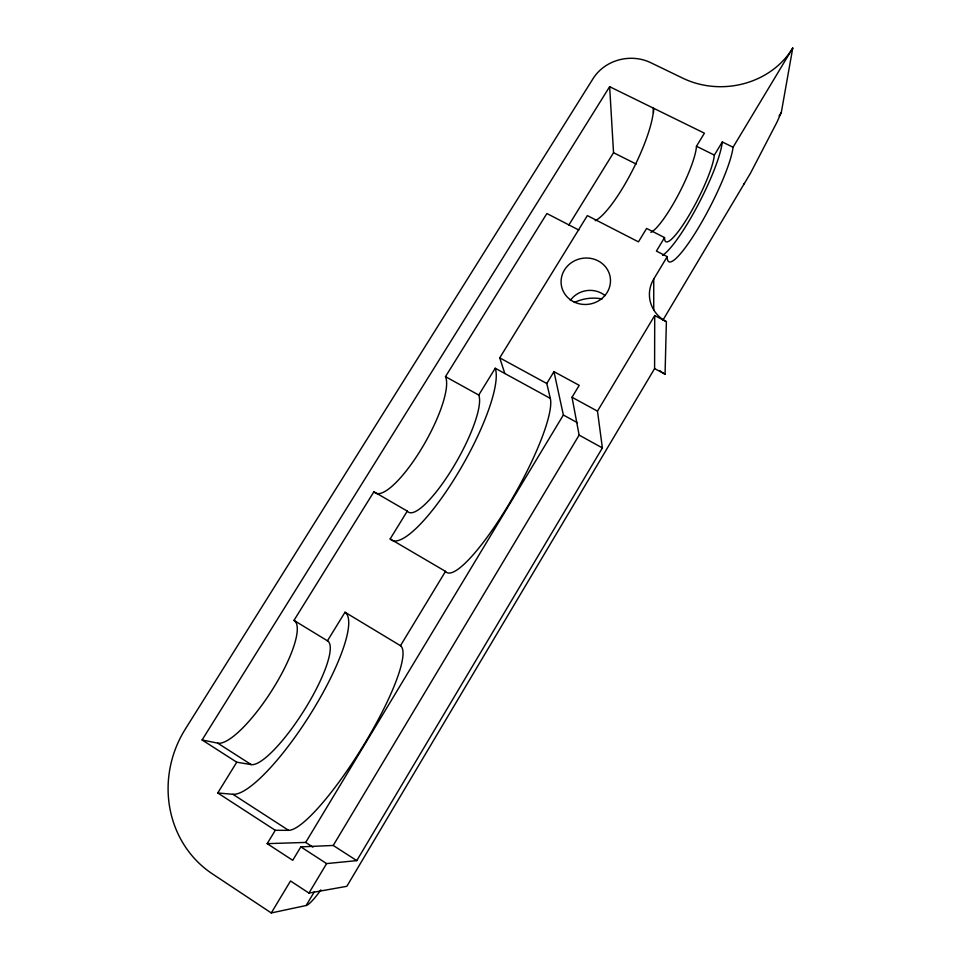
<?xml version="1.0" encoding="UTF-8"?>
<svg xmlns="http://www.w3.org/2000/svg" width="961" height="961" viewBox="0 0 961 961"><rect width="100%" height="100%" fill="white"/><g stroke="black" fill="none" stroke-linecap="round" stroke-linejoin="round"><path stroke-width="1.44" d="M653.732 310.259L653.744 279.05L667.234 256.635A68.603 11.556 -62.8 0 0 698.203 228.177A68.603 11.556 -62.8 0 0 733.063 147.237L792.753 48.05A80.099 70.958 -5.3 0 1 682.887 78.225L650.753 62.693A42.572 38.428 -8.7 0 0 593.105 78.562L185.269 729.183A106.166 99.848 -68 0 0 212.285 873.801L271.278 912.95L306.127 905.514A34.007 5.442 -57.9 0 0 320.914 889.898M654.597 368.592L654.717 315.532L666.381 321.659L665.06 374.177L654.597 368.592L346.837 886.306L308.961 893.081L290.51 880.985L271.278 912.95M662.958 320.073L750.553 173.088L776.993 122.143L781.305 112.449L792.753 48.05M300.841 846.869L333.239 845.452L579.123 435.105L572.023 397.265L579.207 385.337L553.968 371.643L546.773 383.499L550.329 398.395A102.407 20.577 -60.5 0 1 507.576 506.411A102.407 20.577 -60.5 0 1 445.508 571.375L400.473 645.696A108.353 21.466 -58.2 0 1 364.327 744.006A108.353 21.466 -58.2 0 1 288.6 830.34L275.29 830.304L267.182 843.65L292.733 860.311L300.841 846.869L326.608 863.591L356.771 860.624L602.379 447.922L597.478 411.14L654.717 315.532M308.961 893.081L326.608 863.591M306.127 905.514L314.439 891.628M267.182 843.65L305.682 842.425L563.362 415.008L553.968 371.643M733.063 147.237L722.288 141.952L714.359 155.093A51.762 9.105 -62.9 0 1 688.316 216.525A51.762 9.105 -62.9 0 1 664.556 237.595L656.411 251.085L667.234 256.635M650.897 232.382A51.606 9.73 -63 0 0 678.202 194.987A51.606 9.73 -63 0 0 696.473 146.264L704.413 133.183L609.646 86.682L202.098 739.97L236.754 762.205L251.217 764.608A72.868 17.406 -57.6 0 0 305.37 708.377A72.868 17.406 -57.6 0 0 327.437 640.807L345.023 612.241L400.473 645.696M504.813 373.493L499.732 357.852L587.351 215.6L638.464 241.86L646.609 228.43L664.556 237.595M445.508 571.375L390.166 538.929L407.296 511.108A68.904 16.709 -60.4 0 0 452.006 469.232A68.904 16.709 -60.4 0 0 478.746 395.055L495.239 368.255L550.329 398.395M275.29 830.304L217.751 792.969L236.754 762.205M568.888 224.97L613.538 152.703L609.646 86.682M202.098 739.97L217.666 743.129A72.447 19.1 -57.3 0 0 273.236 688.316A72.447 19.1 -57.3 0 0 293.97 620.386L373.925 491.756A68.519 18.343 -60.4 0 0 420.065 451.069A68.519 18.343 -60.4 0 0 445.484 376.64L546.881 213.522L578.846 230.051M743.646 183.899L744.487 183.551M217.751 792.969L232.922 794.303L288.6 830.34M696.473 146.264L714.359 155.093M613.538 152.703L636.182 164.055M499.732 357.852L546.773 383.499M572.023 397.265L597.478 411.14M563.362 415.008L577.345 422.684M579.123 435.105L602.379 447.922M445.484 376.64L478.746 395.055M373.925 491.756L407.296 511.108M293.97 620.386L327.437 640.807M217.666 743.129L251.217 764.608M333.239 845.452L356.771 860.624M305.682 842.425L312.998 847.158M653.504 112.701L653.504 108.209A67.714 15.208 -63.5 0 1 631.882 171.575A67.714 15.208 -63.5 0 1 595.231 220.718M666.381 321.659A33.479 31.329 -2.8 0 1 653.744 279.05M495.239 368.255A101.458 24.626 -60.4 0 1 455.682 476.848A101.458 24.626 -60.4 0 1 390.166 538.929M665.06 374.177A30.031 28.386 -1.4 0 1 659.739 370.562M345.023 612.241A107.308 25.671 -57.6 0 1 312.109 711.404A107.308 25.671 -57.6 0 1 232.922 794.303M722.288 141.952A68.483 12.049 -62.9 0 1 698.058 204.849A68.483 12.049 -62.9 0 1 662.561 255.314M570.293 300.445A23.364 21.995 -10 0 1 604.974 295.532M574.522 302.463A41.515 39.269 -9.6 0 1 602.091 298.979M781.305 112.449A73.529 65.997 -4.7 0 1 779.059 115.957M573.441 301.646A24.758 23.184 -10.4 0 0 610.487 280.684A24.758 23.184 -10.4 0 0 573.405 261.416A24.758 23.184 -10.4 0 0 573.441 301.646"/></g></svg>
